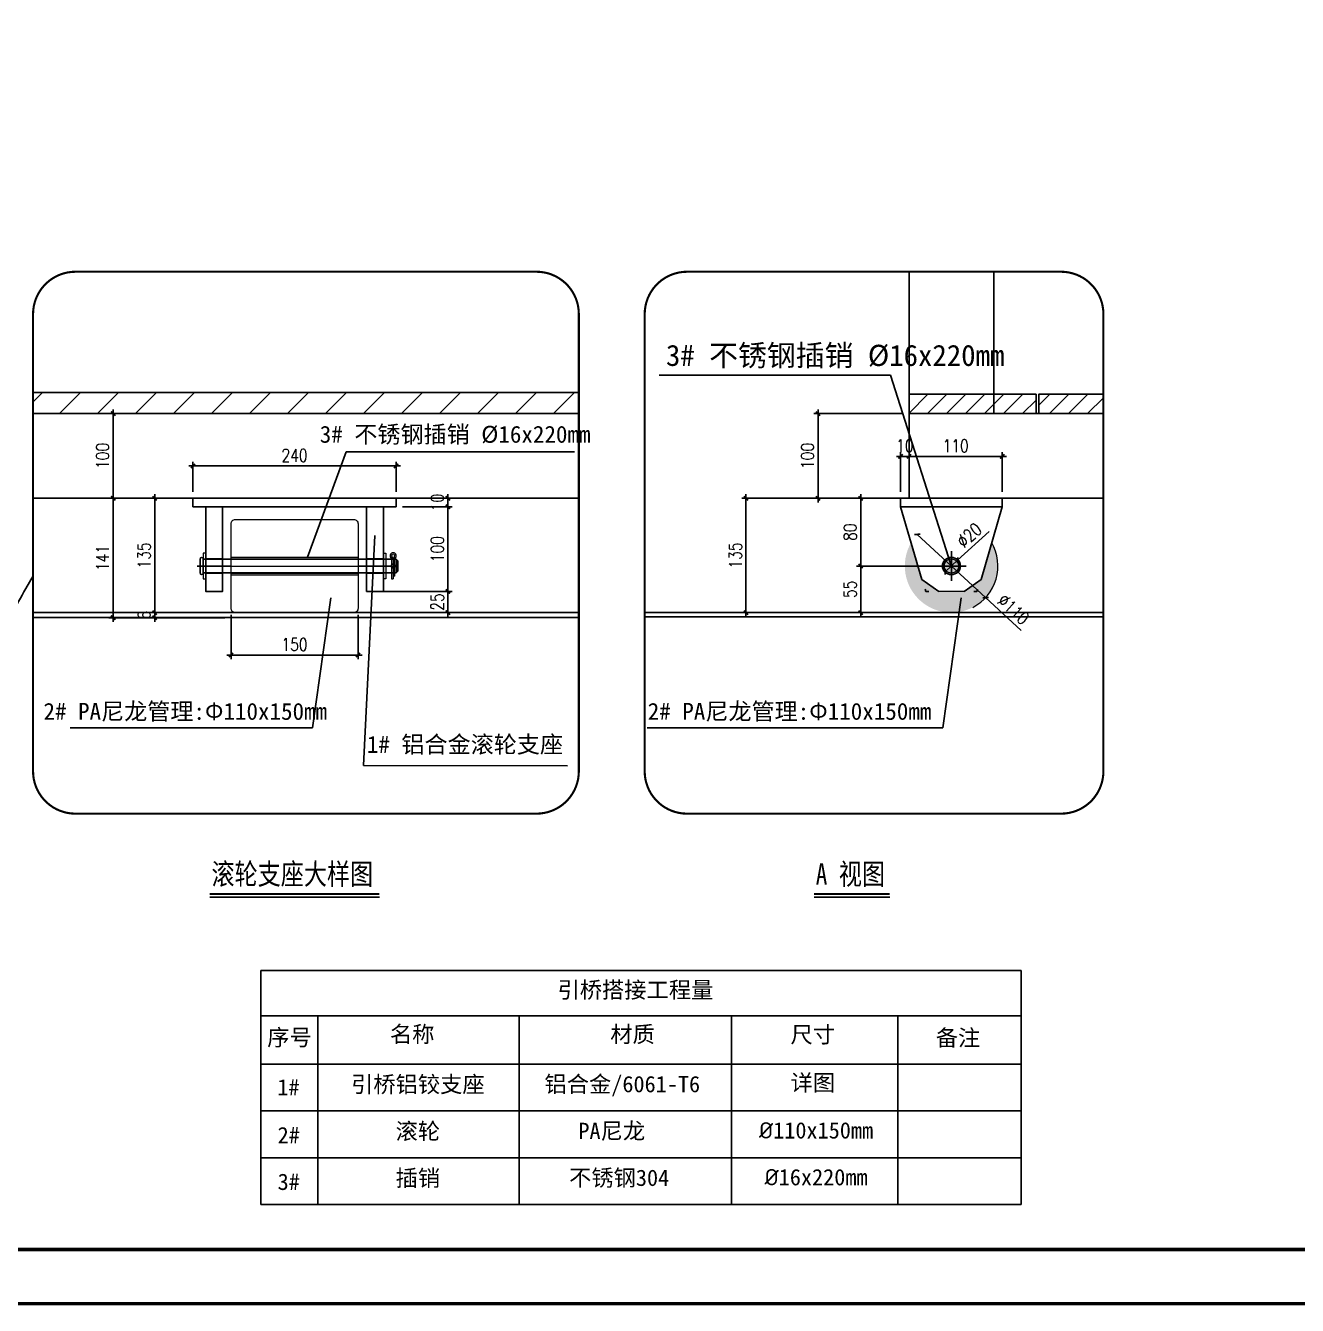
# Model space of a CAD drawing. Extents: x 15372 to 116961, y 24572 to 128109.
# Drawn here: x 33955 to 36960, y 25073 to 28096 of the extents above; entities that cross this region are included whole.
import ezdxf
from ezdxf import colors
from ezdxf.entities.mleader import LeaderData, LeaderLine
from ezdxf.math import Vec2, Vec3

# ---------------------------------------------------------------- set-up
doc = ezdxf.new("R2010")
doc.units = 0
doc.header["$LTSCALE"] = 1000
doc.header["$MEASUREMENT"] = 0
for name, pattern in [('CENTER', [2, 1.25, -0.25, 0.25, -0.25]), ('CENTER2', [28.575, 19.05, -3.175, 3.175, -3.175]), ('DASHED2', [9.525, 6.35, -3.175]), ('DIVIDEX2', [63.5, 25.4, -12.7, 0, -12.7, 0, -12.7])]:
    doc.linetypes.add(name, pattern=pattern)
for name, color, linetype in [('BS-Index symbol', 35, 'Continuous'), ('hjh文字', 7, 'Continuous'), ('HR-Aluminous', 4, 'Continuous'), ('HR-dimension', 9, 'Continuous'), ('HR-Indentifier', 6, 'Continuous'), ('HR-Longgu', 32, 'Continuous'), ('HR-Zhuliang', 3, 'Continuous'), ('HR-看线', 143, 'Continuous'), ('连接端梁', 130, 'Continuous'), ('铝横梁', 220, 'Continuous')]:
    doc.layers.add(name, color=color, linetype=linetype)
doc.layers.add('dim', color=6, linetype='Continuous', lineweight=13)
doc.layers.add('图框', color=7, linetype='Continuous', lineweight=13)
doc.styles.add('Arial', font='')
doc.styles.add('HZTXT', font='txtw.shx', dxfattribs={"width": 0.8, "bigfont": 'hztxtw.shx'})
doc.styles.get("Standard").update_dxf_attribs({"font": 'gbenor.shx', "bigfont": 'gbcbig.shx'})
doc.styles.add('宋体', font='')
doc.styles.add('工程字体', font='', dxfattribs={"width": 0.8})
doc.styles.get('Arial').set_extended_font_data('STXihei')
doc.styles.get('宋体').set_extended_font_data('SimSun')
doc.styles.get('工程字体').set_extended_font_data('SimSun')
doc.dimstyles.new('HR-A2-DIM10', dxfattribs={"dimscale": 10, "dimtxt": 3, "dimasz": 1, "dimexe": 1, "dimexo": 1.5, "dimgap": 1, "dimtad": 1, "dimdec": 1, "dimdsep": 46, "dimtxsty": 'HZTXT', "dimblk": 'ARCHTICK', "dimcen": 0, "dimdle": 1, "dimclrd": 256, "dimclre": 256, "dimclrt": 6, "dimadec": 1, "dimazin": 0, "dimtfac": 1, "dimtdec": 1, "dimtix": 1, "dimtmove": 2, "dimatfit": 3, "dimfxl": 15, "dimtolj": 1, "dimtzin": 0, "dimarcsym": 1})
doc.dimstyles.new('HR-BI-DIM5', dxfattribs={"dimscale": 6, "dimtxt": 5, "dimasz": 1, "dimexe": 1, "dimexo": 1.5, "dimgap": 2, "dimtad": 1, "dimdec": 1, "dimdsep": 46, "dimtxsty": 'HZTXT', "dimcen": 0, "dimdle": 1, "dimclrd": 256, "dimclre": 256, "dimclrt": 2, "dimadec": 1, "dimazin": 0, "dimtfac": 1, "dimtdec": 1, "dimtix": 1, "dimtmove": 2, "dimatfit": 3, "dimfxl": 1, "dimtfill": 1, "dimtolj": 1, "dimtzin": 0, "dimarcsym": 1})

# ---------------------------------------------------------------- blocks, each defined once
blk = doc.blocks.new('A$C71295326')
at = {"linetype": 'DASHED2'}
for p, q in [((-105, -71.5), (-85, -71.5)), ((105, -71.5), (85, -71.5)), ((-105, -88.5), (-85, -88.5)), ((105, -88.5), (85, -88.5))]:
    blk.add_line(p, q, dxfattribs=at)
at = {"color": 1, "linetype": 'CENTER', "ltscale": 0.16}
for p, q in [((-115, -80), (-75, -80)), ((115, -80), (75, -80))]:
    blk.add_line(p, q, dxfattribs=at)
for points in [[(-120, 0), (120, 0), (120, -10), (-120, -10)], [(-105, -10), (-85, -10), (-85, -110), (-105, -110)], [(85, -10), (105, -10), (105, -110), (85, -110)]]:
    blk.add_lwpolyline(points, close=True)
blk = doc.blocks.new('A$C0ed95738')
at = {"layer": '图框'}
h = blk.add_hatch(color=256, dxfattribs=at)
h.paths.add_polyline_path([(75, -63.5), (-75, -63.5), (-75, -65.6), (75, -65.6)])
h.paths.add_polyline_path([(75, -44.4), (-75, -44.4), (-75, -46.5), (75, -46.5)])
at = {"layer": '图框', "linetype": 'DASHED2', "ltscale": 0.5}
for p, q in [((-75, -44.4), (75, -44.4)), ((-75, -46.5), (75, -46.5)), ((-75, -63.5), (75, -63.5)), ((-75, -65.6), (75, -65.6))]:
    blk.add_line(p, q, dxfattribs=at)
at = {"layer": '图框', "color": 1, "linetype": 'CENTER', "ltscale": 0.5}
blk.add_line((-79.9, -55), (79.2, -55), dxfattribs=at)
at = {"layer": '图框'}
blk.add_lwpolyline([(-70, 0), (70, 0, -0.414214), (75, -5), (75, -105, -0.414214), (70, -110), (-70, -110, -0.414214), (-75, -105), (-75, -5, -0.414214)], format="xyb", close=True, dxfattribs=at)
blk = doc.blocks.new('A$C3ad6133d')
at = {"color": 7, "linetype": 'Continuous', "lineweight": 15}
for p, q in [((3.7, 30.4), (0, 30.4)), ((0, -16), (0, 30.4)), ((3.7, -16), (3.7, 30.4)), ((-3.7, 24), (-3.7, -16)), ((-3.7, 24), (0, 24))]:
    blk.add_line(p, q, dxfattribs=at)
at = {"color": 8, "linetype": 'Continuous', "lineweight": 15}
for p, q in [((-4.9, -18.6), (-2.4, -21.4)), ((-3.7, -16), (3.7, -16)), ((4.9, -18.6), (2.4, -21.4))]:
    blk.add_line(p, q, dxfattribs=at)
at = {"color": 7, "linetype": 'Continuous', "lineweight": 15}
for centre, radius, start, end in [((0, -24.1), 7.35, 131.3178, 48.6822), ((-7.1, -16), 3.47, 311.3178, 0), ((0, -24.1), 3.67, 131.3178, 48.6822), ((-7.1, -16), 7.14, 311.3178, 0), ((7.1, -16), 7.14, 180, 228.6822), ((7.1, -16), 3.47, 180, 228.6822)]:
    blk.add_arc(centre, radius, start, end, dxfattribs=at)
blk = doc.blocks.new('A$C1a92a842')
at = {"color": 4}
for p, q in [((-223, -143.5), (-223, -176.5)), ((-216, -143.5), (-216, -176.5)), ((-216, -144), (240, -144)), ((244, -148), (240, -144)), ((244, -148), (244, -172)), ((240, -176), (-216, -176)), ((240, -176), (244, -172))]:
    blk.add_line(p, q, dxfattribs=at)
blk.add_circle((233, -160), 4.5, dxfattribs=at)
for centre, start, end in [((-219.5, -143.5), 0, 180), ((-219.5, -176.5), 180, 0)]:
    blk.add_arc(centre, 3.5, start, end, dxfattribs=at)
at = {"layer": '图框', "color": 4}
blk.add_line((240, -144), (240, -176), dxfattribs=at)
at = {"layer": '图框', "color": 1, "linetype": 'CENTER', "ltscale": 0.1}
for p, q in [((227.5, -160), (238.5, -160)), ((233, -154.5), (233, -165.5))]:
    blk.add_line(p, q, dxfattribs=at)
at = {"layer": '图框', "color": 4}
for points in [[(-210, -130), (-216, -130), (-216, -190), (-210, -190)], [(210, -130), (216, -130), (216, -190), (210, -190)]]:
    blk.add_lwpolyline(points, close=True, dxfattribs=at)
at = {"layer": 'HR-dimension', "xscale": 2, "yscale": 2, "zscale": 2}
blk.add_blockref('A$C0ed95738', (0, -50), dxfattribs=at)
at = {"layer": 'HR-dimension', "rotation": 180}
blk.add_blockref('A$C3ad6133d', (233, -160), dxfattribs=at)
at = {"layer": 'HR-Longgu', "xscale": 2, "yscale": 2, "zscale": 2}
blk.add_blockref('A$C71295326', (0, 0), dxfattribs=at)
blk = doc.blocks.new('A$C43d96000')
for p, q in [((60, 0), (-60, 0)), ((-60, 0), (-60, -10)), ((60, -10), (60, 0)), ((-60, -10), (60, -10)), ((-60, -10), (-35, -95.8)), ((60, -10), (35, -95.8)), ((-15, -110), (-35, -95.8)), ((35, -95.8), (15, -110)), ((-30.9, -107.4), (-30, -110)), ((-26.5, -110), (-30, -110)), ((26.5, -110), (30, -110)), ((30.9, -107.4), (30, -110))]:
    blk.add_line(p, q)
at = {"color": 3, "linetype": 'CENTER2'}
for p, q in [((0, -97.6), (0, -62.4)), ((-17.6, -80), (17.6, -80))]:
    blk.add_line(p, q, dxfattribs=at)
blk.add_circle((0, -80), 10)
at = {"layer": '图框'}
blk.add_line((15, -110), (-15, -110), dxfattribs=at)
blk = doc.blocks.new('_ArchTick')
at = {"color": 0, "linetype": 'ByBlock', "const_width": 0.4}
blk.add_lwpolyline([(-0.5, -0.5), (0.5, 0.5)], dxfattribs=at)
blk = doc.blocks.new('*D518')
at = {"layer": 'Defpoints', "color": 0, "ltscale": 1.5, "transparency": 16777216}
for p in [(34350.1, 26979.3), (34161.6, 26697.3), (34425.1, 26697.3)]:
    blk.add_point(p, dxfattribs=at)
at = {"layer": 'HR-dimension', "lineweight": -2, "ltscale": 1.5, "transparency": 16777216}
for p, q in [((34335.1, 26979.3), (34151.6, 26979.3)), ((34161.6, 26989.3), (34161.6, 26687.3)), ((34410.1, 26697.3), (34151.6, 26697.3))]:
    blk.add_line(p, q, dxfattribs=at)
at = {"layer": 'HR-dimension', "lineweight": -2, "ltscale": 1.5, "transparency": 16777216, "xscale": 10, "yscale": 10, "zscale": 10}
for p, rotation in [((34161.6, 26979.3), 90), ((34161.6, 26697.3), 270)]:
    blk.add_blockref('_ArchTick', p, dxfattribs=dict(at, rotation=rotation))
at = {"layer": 'HR-dimension', "color": 6, "ltscale": 1.5, "transparency": 16777216, "insert": (34136.6, 26838.3), "char_height": 30, "attachment_point": 5, "rotation": 90, "style": 'HZTXT'}
blk.add_mtext('\\A1;141', dxfattribs=at)
blk = doc.blocks.new('*D558')
at = {"layer": 'Defpoints', "color": 0, "ltscale": 1.5, "transparency": 16777216}
for p in [(34259.8, 26709.3), (34429, 26709.3), (34440.1, 26697.3)]:
    blk.add_point(p, dxfattribs=at)
at = {"layer": 'HR-dimension', "lineweight": -2, "ltscale": 1.5, "transparency": 16777216}
for p, q in [((34414, 26709.3), (34249.8, 26709.3)), ((34425.1, 26697.3), (34249.8, 26697.3)), ((34259.8, 26709.3), (34259.8, 26719.3)), ((34259.8, 26697.3), (34259.8, 26709.3)), ((34259.8, 26697.3), (34259.8, 26687.3))]:
    blk.add_line(p, q, dxfattribs=at)
at = {"layer": 'HR-dimension', "lineweight": -2, "ltscale": 1.5, "transparency": 16777216, "xscale": 10, "yscale": 10, "zscale": 10}
for p, rotation in [((34259.8, 26709.3), 270), ((34259.8, 26697.3), 90)]:
    blk.add_blockref('_ArchTick', p, dxfattribs=dict(at, rotation=rotation))
at = {"layer": 'HR-dimension', "color": 6, "ltscale": 1.5, "transparency": 16777216, "insert": (34234.8, 26703.3), "char_height": 30, "attachment_point": 5, "rotation": 90, "style": 'HZTXT'}
blk.add_mtext('\\A1;6', dxfattribs=at)
blk = doc.blocks.new('*D519')
at = {"layer": 'Defpoints', "color": 0, "ltscale": 1.5, "transparency": 16777216}
for p in [(34259.8, 26979.3), (34365.1, 26979.3), (34440.1, 26709.3)]:
    blk.add_point(p, dxfattribs=at)
at = {"layer": 'HR-dimension', "lineweight": -2, "ltscale": 1.5, "transparency": 16777216}
for p, q in [((34350.1, 26979.3), (34249.8, 26979.3)), ((34259.8, 26699.3), (34259.8, 26989.3)), ((34425.1, 26709.3), (34249.8, 26709.3))]:
    blk.add_line(p, q, dxfattribs=at)
at = {"layer": 'HR-dimension', "lineweight": -2, "ltscale": 1.5, "transparency": 16777216, "xscale": 10, "yscale": 10, "zscale": 10}
for p, rotation in [((34259.8, 26979.3), 90), ((34259.8, 26709.3), 270)]:
    blk.add_blockref('_ArchTick', p, dxfattribs=dict(at, rotation=rotation))
at = {"layer": 'HR-dimension', "color": 6, "ltscale": 1.5, "transparency": 16777216, "insert": (34234.8, 26844.3), "char_height": 30, "attachment_point": 5, "rotation": 90, "style": 'HZTXT'}
blk.add_mtext('\\A1;135', dxfattribs=at)
blk = doc.blocks.new('*D520')
at = {"layer": 'Defpoints', "color": 0, "ltscale": 1.5, "transparency": 16777216}
for p in [(34830.1, 27055.6), (34350.1, 26979.3), (34830.1, 26979.3)]:
    blk.add_point(p, dxfattribs=at)
at = {"layer": 'HR-dimension', "lineweight": -2, "ltscale": 1.5, "transparency": 16777216}
for p, q in [((34340.1, 27055.6), (34840.1, 27055.6)), ((34350.1, 26994.3), (34350.1, 27065.6)), ((34830.1, 26994.3), (34830.1, 27065.6))]:
    blk.add_line(p, q, dxfattribs=at)
at = {"layer": 'HR-dimension', "lineweight": -2, "ltscale": 1.5, "transparency": 16777216, "xscale": 10, "yscale": 10, "zscale": 10, "rotation": 180}
blk.add_blockref('_ArchTick', (34350.1, 27055.6), dxfattribs=at)
at = {"layer": 'HR-dimension', "lineweight": -2, "ltscale": 1.5, "transparency": 16777216, "xscale": 10, "yscale": 10, "zscale": 10}
blk.add_blockref('_ArchTick', (34830.1, 27055.6), dxfattribs=at)
at = {"layer": 'HR-dimension', "color": 6, "ltscale": 1.5, "transparency": 16777216, "insert": (34590.1, 27080.6), "char_height": 30, "attachment_point": 5, "style": 'HZTXT'}
blk.add_mtext('\\A1;240', dxfattribs=at)
blk = doc.blocks.new('*D521')
at = {"layer": 'Defpoints', "color": 0, "ltscale": 1.5, "transparency": 16777216}
for p in [(34440.1, 26719.3), (34740.1, 26719.3), (34740.1, 26609)]:
    blk.add_point(p, dxfattribs=at)
at = {"layer": 'HR-dimension', "lineweight": -2, "ltscale": 1.5, "transparency": 16777216}
for p, q in [((34440.1, 26704.3), (34440.1, 26599)), ((34740.1, 26704.3), (34740.1, 26599)), ((34430.1, 26609), (34750.1, 26609))]:
    blk.add_line(p, q, dxfattribs=at)
at = {"layer": 'HR-dimension', "lineweight": -2, "ltscale": 1.5, "transparency": 16777216, "xscale": 10, "yscale": 10, "zscale": 10, "rotation": 180}
blk.add_blockref('_ArchTick', (34440.1, 26609), dxfattribs=at)
at = {"layer": 'HR-dimension', "lineweight": -2, "ltscale": 1.5, "transparency": 16777216, "xscale": 10, "yscale": 10, "zscale": 10}
blk.add_blockref('_ArchTick', (34740.1, 26609), dxfattribs=at)
at = {"layer": 'HR-dimension', "color": 6, "ltscale": 1.5, "transparency": 16777216, "insert": (34590.1, 26634), "char_height": 30, "attachment_point": 5, "style": 'HZTXT'}
blk.add_mtext('\\A1;150', dxfattribs=at)
blk = doc.blocks.new('*D559')
at = {"layer": 'Defpoints', "color": 0, "ltscale": 1.5, "transparency": 16777216}
for p in [(36042, 27078.3), (36022, 26979.3), (36042, 26979.3)]:
    blk.add_point(p, dxfattribs=at)
at = {"layer": 'HR-dimension', "lineweight": -2, "ltscale": 1.5, "transparency": 16777216}
for p, q in [((36022, 26994.3), (36022, 27088.3)), ((36042, 26994.3), (36042, 27088.3)), ((36022, 27078.3), (36012, 27078.3)), ((36022, 27078.3), (36042, 27078.3)), ((36042, 27078.3), (36052, 27078.3))]:
    blk.add_line(p, q, dxfattribs=at)
at = {"layer": 'HR-dimension', "lineweight": -2, "ltscale": 1.5, "transparency": 16777216, "xscale": 10, "yscale": 10, "zscale": 10}
blk.add_blockref('_ArchTick', (36022, 27078.3), dxfattribs=at)
at = {"layer": 'HR-dimension', "lineweight": -2, "ltscale": 1.5, "transparency": 16777216, "xscale": 10, "yscale": 10, "zscale": 10, "rotation": 180}
blk.add_blockref('_ArchTick', (36042, 27078.3), dxfattribs=at)
at = {"layer": 'HR-dimension', "color": 6, "ltscale": 1.5, "transparency": 16777216, "insert": (36032, 27103.3), "char_height": 30, "attachment_point": 5, "style": 'HZTXT'}
blk.add_mtext('\\A1;10', dxfattribs=at)
blk = doc.blocks.new('*D560')
at = {"layer": 'Defpoints', "color": 0, "ltscale": 1.5, "transparency": 16777216}
for p in [(36262, 27078.3), (36042, 26979.3), (36262, 26979.3)]:
    blk.add_point(p, dxfattribs=at)
at = {"layer": 'HR-dimension', "lineweight": -2, "ltscale": 1.5, "transparency": 16777216}
for p, q in [((36042, 26994.3), (36042, 27088.3)), ((36262, 26994.3), (36262, 27088.3)), ((36032, 27078.3), (36272, 27078.3))]:
    blk.add_line(p, q, dxfattribs=at)
at = {"layer": 'HR-dimension', "lineweight": -2, "ltscale": 1.5, "transparency": 16777216, "xscale": 10, "yscale": 10, "zscale": 10, "rotation": 180}
blk.add_blockref('_ArchTick', (36042, 27078.3), dxfattribs=at)
at = {"layer": 'HR-dimension', "lineweight": -2, "ltscale": 1.5, "transparency": 16777216, "xscale": 10, "yscale": 10, "zscale": 10}
blk.add_blockref('_ArchTick', (36262, 27078.3), dxfattribs=at)
at = {"layer": 'HR-dimension', "color": 6, "ltscale": 1.5, "transparency": 16777216, "insert": (36152, 27103.3), "char_height": 30, "attachment_point": 5, "style": 'HZTXT'}
blk.add_mtext('\\A1;110', dxfattribs=at)
blk = doc.blocks.new('*D561')
at = {"layer": 'Defpoints', "color": 0, "ltscale": 1.5, "transparency": 16777216}
for p in [(36042, 26979.3), (35656.7, 26709.3), (35825.3, 26709.3)]:
    blk.add_point(p, dxfattribs=at)
at = {"layer": 'HR-dimension', "lineweight": -2, "ltscale": 1.5, "transparency": 16777216}
for p, q in [((36027, 26979.3), (35646.7, 26979.3)), ((35656.7, 26989.3), (35656.7, 26699.3)), ((35810.3, 26709.3), (35646.7, 26709.3))]:
    blk.add_line(p, q, dxfattribs=at)
at = {"layer": 'HR-dimension', "lineweight": -2, "ltscale": 1.5, "transparency": 16777216, "xscale": 10, "yscale": 10, "zscale": 10}
for p, rotation in [((35656.7, 26979.3), 90), ((35656.7, 26709.3), 270)]:
    blk.add_blockref('_ArchTick', p, dxfattribs=dict(at, rotation=rotation))
at = {"layer": 'HR-dimension', "color": 6, "ltscale": 1.5, "transparency": 16777216, "insert": (35631.7, 26844.3), "char_height": 30, "attachment_point": 5, "rotation": 90, "style": 'HZTXT'}
blk.add_mtext('\\A1;135', dxfattribs=at)
blk = doc.blocks.new('*D562')
at = {"layer": 'Defpoints', "color": 0, "ltscale": 1.5, "transparency": 16777216}
for p in [(35927.7, 26819.3), (36142, 26819.3), (36027, 26709.3)]:
    blk.add_point(p, dxfattribs=at)
at = {"layer": 'HR-dimension', "lineweight": -2, "ltscale": 1.5, "transparency": 16777216}
for p, q in [((36127, 26819.3), (35917.7, 26819.3)), ((35927.7, 26699.3), (35927.7, 26829.3)), ((36012, 26709.3), (35917.7, 26709.3))]:
    blk.add_line(p, q, dxfattribs=at)
at = {"layer": 'HR-dimension', "lineweight": -2, "ltscale": 1.5, "transparency": 16777216, "xscale": 10, "yscale": 10, "zscale": 10}
for p, rotation in [((35927.7, 26819.3), 90), ((35927.7, 26709.3), 270)]:
    blk.add_blockref('_ArchTick', p, dxfattribs=dict(at, rotation=rotation))
at = {"layer": 'HR-dimension', "color": 6, "ltscale": 1.5, "transparency": 16777216, "insert": (35902.7, 26764.3), "char_height": 30, "attachment_point": 5, "rotation": 90, "style": 'HZTXT'}
blk.add_mtext('\\A1;55', dxfattribs=at)
blk = doc.blocks.new('*D522')
at = {"layer": 'Defpoints', "color": 0, "ltscale": 1.5, "transparency": 16777216}
for p in [(35927.7, 26979.3), (36027, 26979.3), (36162, 26819.3)]:
    blk.add_point(p, dxfattribs=at)
at = {"layer": 'HR-dimension', "lineweight": -2, "ltscale": 1.5, "transparency": 16777216}
for p, q in [((36012, 26979.3), (35917.7, 26979.3)), ((35927.7, 26809.3), (35927.7, 26989.3)), ((36147, 26819.3), (35917.7, 26819.3))]:
    blk.add_line(p, q, dxfattribs=at)
at = {"layer": 'HR-dimension', "lineweight": -2, "ltscale": 1.5, "transparency": 16777216, "xscale": 10, "yscale": 10, "zscale": 10}
for p, rotation in [((35927.7, 26979.3), 90), ((35927.7, 26819.3), 270)]:
    blk.add_blockref('_ArchTick', p, dxfattribs=dict(at, rotation=rotation))
at = {"layer": 'HR-dimension', "color": 6, "ltscale": 1.5, "transparency": 16777216, "insert": (35902.7, 26899.3), "char_height": 30, "attachment_point": 5, "rotation": 90, "style": 'HZTXT'}
blk.add_mtext('\\A1;80', dxfattribs=at)
blk = doc.blocks.new('*D523')
at = {"layer": 'Defpoints', "color": 0, "ltscale": 1.5, "transparency": 16777216}
for p in [(34161.6, 27179.3), (34350.1, 27179.3), (34350.1, 26979.3)]:
    blk.add_point(p, dxfattribs=at)
at = {"layer": 'HR-dimension', "lineweight": -2, "ltscale": 1.5, "transparency": 16777216}
for p, q in [((34335.1, 27179.3), (34151.6, 27179.3)), ((34161.6, 26969.3), (34161.6, 27189.3)), ((34335.1, 26979.3), (34151.6, 26979.3))]:
    blk.add_line(p, q, dxfattribs=at)
at = {"layer": 'HR-dimension', "lineweight": -2, "ltscale": 1.5, "transparency": 16777216, "xscale": 10, "yscale": 10, "zscale": 10}
for p, rotation in [((34161.6, 27179.3), 90), ((34161.6, 26979.3), 270)]:
    blk.add_blockref('_ArchTick', p, dxfattribs=dict(at, rotation=rotation))
at = {"layer": 'HR-dimension', "color": 6, "ltscale": 1.5, "transparency": 16777216, "insert": (34136.6, 27079.3), "char_height": 30, "attachment_point": 5, "rotation": 90, "style": 'HZTXT'}
blk.add_mtext('\\A1;100', dxfattribs=at)
blk = doc.blocks.new('*D524')
at = {"layer": 'Defpoints', "color": 0, "ltscale": 1.5, "transparency": 16777216}
for p in [(34800.1, 26759.3), (34800.1, 26709.3), (34952.5, 26709.3)]:
    blk.add_point(p, dxfattribs=at)
at = {"layer": 'HR-dimension', "lineweight": -2, "ltscale": 1.5, "transparency": 16777216}
for p, q in [((34815.1, 26759.3), (34962.5, 26759.3)), ((34952.5, 26759.3), (34952.5, 26769.3)), ((34952.5, 26759.3), (34952.5, 26709.3)), ((34815.1, 26709.3), (34962.5, 26709.3)), ((34952.5, 26709.3), (34952.5, 26699.3))]:
    blk.add_line(p, q, dxfattribs=at)
at = {"layer": 'HR-dimension', "lineweight": -2, "ltscale": 1.5, "transparency": 16777216, "xscale": 10, "yscale": 10, "zscale": 10}
for p, rotation in [((34952.5, 26759.3), 270), ((34952.5, 26709.3), 90)]:
    blk.add_blockref('_ArchTick', p, dxfattribs=dict(at, rotation=rotation))
at = {"layer": 'HR-dimension', "color": 6, "ltscale": 1.5, "transparency": 16777216, "insert": (34927.5, 26734.3), "char_height": 30, "attachment_point": 5, "rotation": 90, "style": 'HZTXT'}
blk.add_mtext('\\A1;25', dxfattribs=at)
blk = doc.blocks.new('*D525')
at = {"layer": 'Defpoints', "color": 0, "ltscale": 1.5, "transparency": 16777216}
for p in [(34830.1, 26959.3), (34952.5, 26959.3), (34785.1, 26759.3)]:
    blk.add_point(p, dxfattribs=at)
at = {"layer": 'HR-dimension', "lineweight": -2, "ltscale": 1.5, "transparency": 16777216}
for p, q in [((34952.5, 26749.3), (34952.5, 26969.3)), ((34845.1, 26959.3), (34962.5, 26959.3)), ((34800.1, 26759.3), (34962.5, 26759.3))]:
    blk.add_line(p, q, dxfattribs=at)
at = {"layer": 'HR-dimension', "lineweight": -2, "ltscale": 1.5, "transparency": 16777216, "xscale": 10, "yscale": 10, "zscale": 10}
for p, rotation in [((34952.5, 26959.3), 90), ((34952.5, 26759.3), 270)]:
    blk.add_blockref('_ArchTick', p, dxfattribs=dict(at, rotation=rotation))
at = {"layer": 'HR-dimension', "color": 6, "ltscale": 1.5, "transparency": 16777216, "insert": (34927.5, 26859.3), "char_height": 30, "attachment_point": 5, "rotation": 90, "style": 'HZTXT'}
blk.add_mtext('\\A1;100', dxfattribs=at)
blk = doc.blocks.new('*D526')
at = {"layer": 'Defpoints', "color": 0, "ltscale": 1.5, "transparency": 16777216}
for p in [(34830.1, 26979.3), (34952.5, 26979.3), (34830.1, 26959.3)]:
    blk.add_point(p, dxfattribs=at)
at = {"layer": 'HR-dimension', "lineweight": -2, "ltscale": 1.5, "transparency": 16777216}
for p, q in [((34845.1, 26979.3), (34962.5, 26979.3)), ((34952.5, 26979.3), (34952.5, 26989.3)), ((34952.5, 26959.3), (34952.5, 26979.3)), ((34845.1, 26959.3), (34962.5, 26959.3)), ((34952.5, 26959.3), (34952.5, 26949.3))]:
    blk.add_line(p, q, dxfattribs=at)
at = {"layer": 'HR-dimension', "lineweight": -2, "ltscale": 1.5, "transparency": 16777216, "xscale": 10, "yscale": 10, "zscale": 10}
for p, rotation in [((34952.5, 26979.3), 270), ((34952.5, 26959.3), 90)]:
    blk.add_blockref('_ArchTick', p, dxfattribs=dict(at, rotation=rotation))
at = {"layer": 'HR-dimension', "color": 6, "ltscale": 1.5, "transparency": 16777216, "insert": (34927.5, 26969.3), "char_height": 30, "attachment_point": 5, "rotation": 90, "style": 'HZTXT'}
blk.add_mtext('\\A1;10', dxfattribs=at)
blk = doc.blocks.new('*D563')
at = {"layer": 'Defpoints', "color": 0, "ltscale": 1.5, "transparency": 16777216}
for p in [(36061.3, 26894.1), (36222.7, 26744.6)]:
    blk.add_point(p, dxfattribs=at)
at = {"layer": 'HR-dimension', "lineweight": -2, "ltscale": 1.5, "transparency": 16777216}
for p in [(36061.3, 26894.1), (36306.5, 26666.9)]:
    blk.add_line(p, (36222.7, 26744.6), dxfattribs=at)
at = {"layer": 'HR-dimension', "lineweight": -2, "ltscale": 1.5, "transparency": 16777216, "xscale": 10, "yscale": 10, "zscale": 10}
for p, rotation in [((36061.3, 26894.1), 317.1871016274195), ((36222.7, 26744.6), 137.1871016274195)]:
    blk.add_blockref('_ArchTick', p, dxfattribs=dict(at, rotation=rotation))
at = {"layer": 'HR-dimension', "color": 6, "ltscale": 1.5, "transparency": 16777216, "insert": (36288.9, 26717.3), "char_height": 30, "attachment_point": 5, "rotation": 317.1871, "style": 'HZTXT'}
blk.add_mtext('\\A1;∅110', dxfattribs=at)
blk = doc.blocks.new('*U275')
blk.add_line((0, 0), (40.09, 0))
at = {"const_width": 0.5}
blk.add_lwpolyline([(0, 0.75), (40.09, 0.75)], dxfattribs=at)
at = {"style": '工程字体', "width": 0.8}
blk.add_attdef('图名标注', (0.42, 3), '', height=5, dxfattribs=at)
blk = doc.blocks.new('*U276')
blk.add_line((0, 0), (17.89, 0))
at = {"const_width": 0.5}
blk.add_lwpolyline([(0, 0.75), (17.89, 0.75)], dxfattribs=at)
at = {"style": '工程字体', "width": 0.8}
blk.add_attdef('图名标注', (0.42, 3), '', height=5, dxfattribs=at)
blk = doc.blocks.new('*D509')
at = {"layer": 'Defpoints', "color": 0, "ltscale": 1.5, "transparency": 16777216}
for p in [(36156.7, 26832.9), (36127.3, 26805.8)]:
    blk.add_point(p, dxfattribs=at)
at = {"layer": 'HR-dimension', "lineweight": -2, "ltscale": 1.5, "transparency": 16777216}
for p in [(36230.9, 26900.8), (36127.3, 26805.8)]:
    blk.add_line(p, (36156.7, 26832.9), dxfattribs=at)
at = {"layer": 'HR-dimension', "lineweight": -2, "ltscale": 1.5, "transparency": 16777216, "xscale": 10, "yscale": 10, "zscale": 10}
for p, rotation in [((36156.7, 26832.9), 222.5137023503206), ((36127.3, 26805.8), 42.51370235032056)]:
    blk.add_blockref('_ArchTick', p, dxfattribs=dict(at, rotation=rotation))
at = {"layer": 'HR-dimension', "color": 6, "ltscale": 1.5, "transparency": 16777216, "insert": (36184.3, 26892), "char_height": 30, "attachment_point": 5, "rotation": 42.5137, "style": 'HZTXT'}
blk.add_mtext('\\A1;∅20', dxfattribs=at)
blk = doc.blocks.new('*D567')
at = {"layer": 'Defpoints', "color": 0, "ltscale": 1.5, "transparency": 16777216}
for p in [(36042, 27179.3), (35827, 26979.3), (36042, 26979.3)]:
    blk.add_point(p, dxfattribs=at)
at = {"layer": 'HR-dimension', "lineweight": -2, "ltscale": 1.5, "transparency": 16777216}
for p, q in [((36027, 27179.3), (35817, 27179.3)), ((35827, 27189.3), (35827, 26969.3)), ((36027, 26979.3), (35817, 26979.3))]:
    blk.add_line(p, q, dxfattribs=at)
at = {"layer": 'HR-dimension', "lineweight": -2, "ltscale": 1.5, "transparency": 16777216, "xscale": 10, "yscale": 10, "zscale": 10}
for p, rotation in [((35827, 27179.3), 90), ((35827, 26979.3), 270)]:
    blk.add_blockref('_ArchTick', p, dxfattribs=dict(at, rotation=rotation))
at = {"layer": 'HR-dimension', "color": 6, "ltscale": 1.5, "transparency": 16777216, "insert": (35802, 27079.3), "char_height": 30, "attachment_point": 5, "rotation": 90, "style": 'HZTXT'}
blk.add_mtext('\\A1;100', dxfattribs=at)
blk = doc.blocks.new('dsgrgthth')
at = {"layer": 'hjh文字'}
for p, q in [((32551, -6739), (32551, -7107.8)), ((32551, -6739), (33748.1, -6739)), ((33748.1, -6739), (33748.1, -7107.8)), ((32551, -6810.7), (33748.1, -6810.7)), ((32640.7, -6810.7), (32640.7, -7107.8)), ((32957.4, -6810.7), (32957.4, -7107.8)), ((33292.2, -6810.7), (33292.2, -7107.8)), ((33554.1, -6810.7), (33554.1, -7107)), ((32551, -6886.5), (33748.1, -6886.5)), ((32551, -6960.3), (33748.1, -6960.3)), ((32551, -7034), (33748.1, -7034)), ((32551, -7107.8), (33748.1, -7107.8))]:
    blk.add_line(p, q, dxfattribs=at)
at = {"layer": 'hjh文字', "style": '宋体'}
for s, height, p in [('铝合金/6061-T6 ', 25.714, (32997.5, -6930.9)), ('PA尼龙', 25.71, (33050.9, -7004.6)), ('不锈钢304', 25.71, (33036.3, -7078.4))]:
    blk.add_text(s, height=height, dxfattribs=at).set_placement(p)
at = {"layer": 'hjh文字', "attachment_point": 5, "style": 'Arial'}
for s, insert, char_height, width in [('引桥搭接工程量', (33140.7, -6771.1), 25.71, 2128.883), ('序号', (32595.9, -6846), 25.71, 82.26), ('名称', (32789.2, -6840.9), 25.71, 765.263), ('材质', (33136.3, -6840.9), 25.71, 566.211), ('尺寸', (33420.1, -6841.5), 25.71, 462.715), ('备注', (33648.9, -6846.5), 25.71, 387.87), ('1#', (32594.2, -6923.1), 25.71, 82.26), ('引桥铝铰支座', (32798.1, -6919.9), 25.71, 870.528), ('详图', (33420.1, -6917.3), 25.71, 462.715), ('2#', (32594.7, -6998.4), 25.71, 82.26), ('滚轮', (32798.1, -6993.6), 25.71, 870.528), ('{\\fISOCPEUR|b0|i0|c0|p34;%%C}110x150mm', (33425.3, -6991.1), 25.714, 462.715), ('插销', (32798.1, -7067.4), 25.71, 870.528), ('{\\fISOCPEUR|b0|i0|c0|p34;%%C}16x220mm', (33425.3, -7064.8), 25.714, 462.715), ('3#', (32594.7, -7072.1), 25.71, 82.26)]:
    blk.add_mtext(s, dxfattribs=dict(at, insert=insert, char_height=char_height, width=width))

msp = doc.modelspace()

# ---------------------------------------------------------------- hatches: boundary and pattern name
h = msp.add_hatch()
h.set_pattern_fill('ANSI31', color=256, scale=20)
h.set_pattern_definition([(45, (-436246.46, -3069.02), (-44.901281, 44.901281), [])])
h.paths.add_polyline_path([(35261.79, 27179.35), (35261.79, 27229.35), (33972.33, 27229.35), (33972.33, 27179.35)])
h = msp.add_hatch()
h.set_pattern_fill('ANSI31', color=256, scale=10)
h.set_pattern_definition([(45, (8583.748, 9959.897), (-22.45064, 22.45064), [])])
h.paths.add_polyline_path([(36342.01, 27225.35), (36042.01, 27225.35), (36042.01, 27179.35), (36342.01, 27179.35)])
h = msp.add_hatch()
h.set_pattern_fill('ANSI31', color=256, scale=10)
h.set_pattern_definition([(45, (8153.495, 9959.897), (-22.45064, 22.45064), [])])
h.paths.add_polyline_path([(36501.17, 27225.35), (36349.01, 27225.35), (36349.01, 27179.35), (36501.17, 27179.35)])
at = {"layer": 'HR-dimension'}
h = msp.add_hatch(color=8, dxfattribs=at)
h.dxf.hatch_style = 1
h.paths.add_polyline_path([(36163.31, 26819.35, -1), (36120.71, 26819.35, -1)], flags=16)
h.paths.add_polyline_path([(36159.01, 26819.35, -1), (36125.01, 26819.35, -1)], flags=0)
edge = h.paths.add_edge_path()
edge.add_line((36237.23, 26874.42), (36211.92, 26787.66))
edge.add_line((36211.92, 26787.66), (36172.01, 26759.35))
edge.add_line((36172.01, 26759.35), (36112.01, 26759.35))
edge.add_line((36112.01, 26759.35), (36072.09, 26787.66))
edge.add_line((36072.09, 26787.66), (36046.78, 26874.42))
edge.add_arc((36142.01, 26819.35), 110, 149.95722, 390.04278)
at = {"layer": '图框'}
h = msp.add_hatch(color=256, dxfattribs=at)
edge = h.paths.add_edge_path(flags=17)
edge.add_arc((36142.01, 26819.35), 17, 0, 360)
edge = h.paths.add_edge_path()
edge.add_arc((36142.01, 26819.35), 21.3, 0, 360)

# ---------------------------------------------------------------- linework, layer by layer
for p, q in [((33972.33, 27229.35), (35261.79, 27229.35)), ((35261.79, 27179.35), (33972.33, 27179.35))]:
    msp.add_line(p, q)
at = {"layer": 'BS-Index symbol', "color": 1, "linetype": 'DIVIDEX2', "const_width": 5, "flags": 128}
for points in [[(33972.33, 26334.44), (33972.33, 27414.4, -0.4142136), (34072.33, 27514.4), (35161.79, 27514.4, -0.4142136), (35261.79, 27414.4), (35261.79, 26334.44, -0.4142136), (35161.79, 26234.44), (34072.33, 26234.44, -0.4142136)], [(35517.39, 27514.4), (36401.17, 27514.4, -0.4142136), (36501.17, 27414.4), (36501.17, 26334.44, -0.4142136), (36401.17, 26234.44), (35517.39, 26234.44, -0.4142136), (35417.39, 26334.44), (35417.39, 27414.4, -0.4142136)]]:
    msp.add_lwpolyline(points, format="xyb", close=True, dxfattribs=at)
at = {"layer": 'BS-Index symbol', "color": 1, "linetype": 'DIVIDEX2'}
msp.add_spline([(33472.3, 26532.77), (33668.26, 26646.53), (33728.95, 26547.5), (33972.33, 26796.42)], degree=3, dxfattribs=at)
at = {"layer": 'dim'}
msp.add_circle((36142.01, 26819.35), 21.3, dxfattribs=at)
at = {"layer": 'HR-Aluminous'}
msp.add_lwpolyline([(36242.01, 27514.4), (36242.01, 27179.35), (36042.01, 27179.35), (36042.01, 27514.4)], dxfattribs=at)
at = {"layer": 'HR-dimension'}
for points in [[(36342.01, 27225.35), (36042.01, 27225.35), (36042.01, 27179.35), (36342.01, 27179.35)], [(36501.17, 27225.35), (36349.01, 27225.35), (36349.01, 27179.35), (36501.17, 27179.35)]]:
    msp.add_lwpolyline(points, close=True, dxfattribs=at)
at = {"layer": 'HR-Zhuliang'}
msp.add_lwpolyline([(36501.17, 26979.35), (36042.01, 26979.35), (36042.01, 27179.35), (36501.17, 27179.35)], dxfattribs=at)
at = {"layer": 'HR-看线'}
for p, q in [((33972.33, 26709.35), (35261.79, 26709.35)), ((35261.79, 26697.35), (33972.33, 26697.35))]:
    msp.add_line(p, q, dxfattribs=at)
for points in [[(36501.17, 26709.35), (35417.39, 26709.35)], [(35417.39, 26699.35), (36501.17, 26699.35)]]:
    msp.add_lwpolyline(points, dxfattribs=at)
at = {"layer": '图框'}
msp.add_circle((36142.01, 26819.35), 17, dxfattribs=at)
msp.add_arc((36142.01, 26819.35), 110, 297.42763, 30.04278, dxfattribs=at)
at = {"layer": '连接端梁', "color": 0, "const_width": 8}
for points in [[(30870.48, 32093.11), (39747.32, 32093.11), (39747.32, 25076.97), (30870.48, 25076.97)], [(30998.48, 31965.11), (39619.32, 31965.11), (39619.32, 25204.97), (30998.48, 25204.97)]]:
    msp.add_lwpolyline(points, close=True, dxfattribs=at)
at = {"layer": '铝横梁'}
for p, q in [((35261.79, 27179.35), (33972.33, 27179.35)), ((33972.33, 26979.35), (35261.79, 26979.35))]:
    msp.add_line(p, q, dxfattribs=at)

# ---------------------------------------------------------------- block references
at = {"xscale": 10, "yscale": 10, "zscale": 10}
for name, p, values in [('*U275', (34389.71, 26036.93), {'图名标注': '滚轮支座大样图'}), ('*U276', (35817.43, 26036.93), {'图名标注': 'A 视图'})]:
    msp.add_blockref(name, p, dxfattribs=at).add_auto_attribs(values)
at = {"layer": 'HR-Indentifier'}
msp.add_blockref('A$C1a92a842', (34590.14, 26979.35), dxfattribs=at)
at = {"layer": 'HR-Longgu', "xscale": 2, "yscale": 2, "zscale": 2}
msp.add_blockref('A$C43d96000', (36142.01, 26979.35), dxfattribs=at)
at = {"layer": '连接端梁', "color": 0, "xscale": 1.5, "yscale": 1.5, "zscale": 1.5}
msp.add_blockref('dsgrgthth', (-14315.65, 35972.76), dxfattribs=at)

# ---------------------------------------------------------------- texts
at = {"layer": 'hjh文字', "style": '宋体'}
for s, height, p in [('3# 不锈钢插销 %%C16x220mm', 50, (35467.6, 27291.9)), ('3# 不锈钢插销 %%C16x220mm', 40, (34649.63, 27110.49)), ('2# PA尼龙管理:Φ110x150mm', 40, (33996.95, 26456.07)), ('2# PA尼龙管理:Φ110x150mm', 40, (35424.59, 26456.07)), ('1# 铝合金滚轮支座', 40, (34760.99, 26378.03))]:
    msp.add_text(s, height=height, dxfattribs=at).set_placement(p)

# ---------------------------------------------------------------- dimensions: what is measured, and where the dimension line sits
at = {"layer": 'HR-dimension', "ltscale": 1.5}
for base, p1, p2, picture, middle in [((34161.58, 27179.35), (34350.14, 26979.35), (34350.14, 27179.35), '*D523', (34136.58, 27079.35)), ((35827.02, 26979.35), (36042.01, 27179.35), (36042.01, 26979.35), '*D567', (35802.02, 27079.35)), ((34161.58, 26697.35), (34350.14, 26979.35), (34425.14, 26697.35), '*D518', (34136.58, 26838.35)), ((34259.79, 26979.35), (34440.14, 26709.35), (34365.14, 26979.35), '*D519', (34234.79, 26844.35)), ((34952.53, 26959.35), (34785.14, 26759.35), (34830.14, 26959.35), '*D525', (34927.53, 26859.35)), ((34952.53, 26979.35), (34830.14, 26959.35), (34830.14, 26979.35), '*D526', (34927.53, 26969.35)), ((35656.72, 26709.35), (36042.01, 26979.35), (35825.31, 26709.35), '*D561', (35631.72, 26844.35)), ((35927.67, 26979.35), (36162.01, 26819.35), (36027.01, 26979.35), '*D522', (35902.67, 26899.35)), ((35927.67, 26819.35), (36027.01, 26709.35), (36142.01, 26819.35), '*D562', (35902.67, 26764.35)), ((34952.53, 26709.35), (34800.14, 26759.35), (34800.14, 26709.35), '*D524', (34927.53, 26734.35)), ((34259.79, 26709.35), (34440.14, 26697.35), (34428.98, 26709.35), '*D558', (34234.79, 26703.35))]:
    dim = msp.add_linear_dim(base=base, p1=p1, p2=p2, angle=90, dimstyle='HR-A2-DIM10', override={"dimdec": 0, "dimlfac": 0.5}, dxfattribs=at)
    dim.commit()
    dim.dimension.update_dxf_attribs({"geometry": picture, "text_midpoint": middle})
for base, p1, p2, picture, middle in [((36042.01, 27078.3), (36022.01, 26979.35), (36042.01, 26979.35), '*D559', (36032.01, 27103.3)), ((36262.01, 27078.3), (36042.01, 26979.35), (36262.01, 26979.35), '*D560', (36152.01, 27103.3)), ((34830.14, 27055.6), (34350.14, 26979.35), (34830.14, 26979.35), '*D520', (34590.14, 27080.6)), ((34740.14, 26608.97), (34440.14, 26719.35), (34740.14, 26719.35), '*D521', (34590.14, 26633.97))]:
    dim = msp.add_linear_dim(base=base, p1=p1, p2=p2, dimstyle='HR-A2-DIM10', override={"dimdec": 0, "dimlfac": 0.5}, dxfattribs=at)
    dim.commit()
    dim.dimension.update_dxf_attribs({"geometry": picture, "text_midpoint": middle})
for p1, p2, picture, middle in [((36127.26, 26805.83), (36156.75, 26832.86), '*D509', (36184.29, 26892.03)), ((36061.31, 26894.1), (36222.7, 26744.59), '*D563', (36288.94, 26717.3))]:
    dim = msp.add_diameter_dim_2p(p1=p1, p2=p2, dimstyle='HR-A2-DIM10', override={"dimdec": 0, "dimlfac": 0.5}, dxfattribs=at)
    dim.commit()
    dim.dimension.update_dxf_attribs({"geometry": picture, "text_midpoint": middle})

# ---------------------------------------------------------------- leaders
ml = msp.add_multileader_mtext('Standard')
ml.set_content('', color=256)
ml.set_leader_properties()
ml.build(insert=Vec2(0, 0))
ctx = ml.context
ctx.base_point, ctx.plane_origin = Vec3(35447.88, 27270.26), Vec3(36091.05, 27017.76)
ctx.text_align_type = 2
notes = []
notes.append((ctx, [(0, (1, 1, 0), (35998.29, 27270.26), (-1, 0), 546.41, [(0, [(36142.01, 26819.35)], 0, [])])]))
ctx.mtext.insert, ctx.mtext.alignment, ctx.mtext.flow_direction = Vec3(35449.88, 27272.26), 3, 5
ml = msp.add_multileader_mtext('Standard')
ml.set_content('', color=256)
ml.set_leader_properties()
ml.build(insert=Vec2(0, 0))
ctx = ml.context
ctx.base_point, ctx.plane_origin = Vec3(35251.53, 27088.85), Vec3(34619.67, 26836.35)
notes.append((ctx, [(0, (1, 1, 0), (34712.43, 27088.85), (1, 0), 539.1, [(0, [(34619.67, 26836.35)], 0, [])])]))
ctx.mtext.insert, ctx.mtext.flow_direction = Vec3(35253.53, 27090.85), 5
at = {"layer": 'HR-dimension'}
for points in [[(34779.94, 26891.26), (34753.27, 26348.47), (35235.37, 26347.19)], [(34675.9, 26744.22), (34632.44, 26436.83), (34060.25, 26436.83)], [(36165.41, 26744.22), (36121.95, 26436.83), (35423.22, 26436.83)]]:
    msp.add_leader(points, dimstyle='HR-BI-DIM5', override={"dimgap": 2, "dimtad": 0}, dxfattribs=at)
for ctx, leaders in notes:
    for number, flags, end, landing, length, lines in leaders:
        leader = LeaderData()
        leader.index, (leader.has_last_leader_line, leader.has_dogleg_vector, leader.attachment_direction) = number, flags
        leader.last_leader_point, leader.dogleg_vector, leader.dogleg_length = Vec3(end), Vec3(landing), length
        for number, points, colour, breaks in lines:
            line = LeaderLine()
            line.index, line.vertices, line.color, line.breaks = number, Vec3.list(points), colors.encode_raw_color(colour), breaks
            leader.lines.append(line)
        ctx.leaders.append(leader)

doc.saveas('drawing.dxf')
